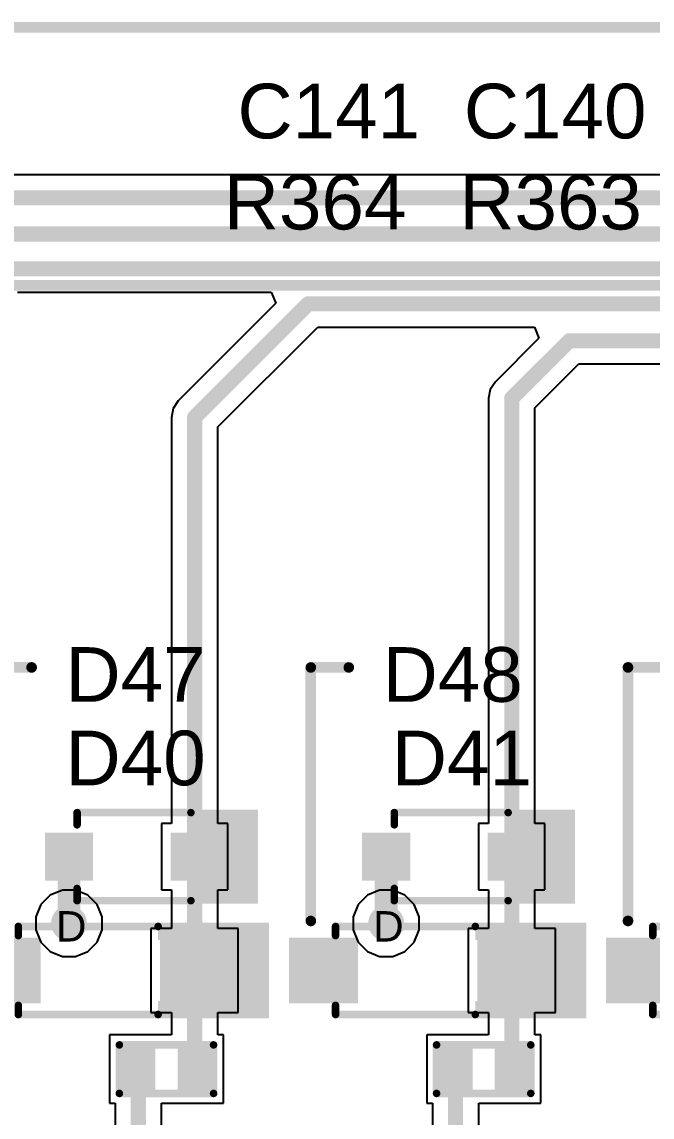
# Model space of a CAD drawing. Header units: inches. Extents: x -11 to 5428, y 0 to 5423.
# Drawn here: x 32.54 to 43.08, y 17.07 to 35.39 of the extents above; entities that cross this region are included whole.
import ezdxf

# ---------------------------------------------------------------- set-up
doc = ezdxf.new("R2010")
doc.units = ezdxf.units.IN
for name, color, linetype in [('Bottom Layer', 5, 'Continuous'), ('Drill Drawing', 1, 'Continuous'), ('GND', 16, 'Continuous'), ('PWR', 76, 'Continuous'), ('Top Layer', 1, 'Continuous'), ('Top Overlay', 2, 'Continuous'), ('Top Paste', 8, 'Continuous'), ('Top Solder', 216, 'Continuous'), ('Via Holes', 16, 'Continuous')]:
    doc.layers.add(name, color=color, linetype=linetype)
doc.styles.add('Arial', font='', dxfattribs={"height": 0.2})
doc.styles.get('Arial').set_extended_font_data('Arial')

# ---------------------------------------------------------------- blocks, each defined once
blk = doc.blocks.new('SOD_123_76')
at = {"layer": 'Top Layer'}
for points in [[(-1.1, 0.45), (-1.1, -0.45), (-2.05, -0.45), (-2.05, 0.45)], [(2.05, 0.45), (2.05, -0.45), (1.1, -0.45), (1.1, 0.45)]]:
    blk.add_hatch(color=1, dxfattribs=at).paths.add_polyline_path(points)
at = {"layer": 'Top Overlay'}
for points in [[(0.965, 0.508), (2.819, 0.508), (2.819, 0.8), (0.965, 0.8)], [(2.12, -0.787), (2.819, -0.787), (2.819, 0.787), (2.12, 0.787)], [(0.965, -0.8), (2.819, -0.8), (2.819, -0.508), (0.965, -0.508)]]:
    blk.add_hatch(color=2, dxfattribs=at).paths.add_polyline_path(points)
at = {"layer": 'Top Paste'}
for points in [[(-1.1, 0.45), (-1.1, -0.45), (-2.05, -0.45), (-2.05, 0.45)], [(2.05, 0.45), (2.05, -0.45), (1.1, -0.45), (1.1, 0.45)]]:
    blk.add_hatch(color=8, dxfattribs=at).paths.add_polyline_path(points)
at = {"layer": 'Top Solder'}
for points in [[(-0.998, 0.552), (-0.998, -0.552), (-2.152, -0.552), (-2.152, 0.552)], [(2.152, 0.552), (2.152, -0.552), (0.998, -0.552), (0.998, 0.552)]]:
    blk.add_hatch(color=216, dxfattribs=at).paths.add_polyline_path(points)
at = {"layer": 'Top Overlay'}
for points in [[(-1.372, 0.737, 0.127, 0.127, 0), (0.965, 0.737, 0.127, 0.127, 0)], [(-1.372, 0.584, 0.127, 0.127, 0), (-1.372, 0.737, 0.127, 0.127, 0)], [(-1.372, -0.737, 0.127, 0.127, 0), (-1.372, -0.584, 0.127, 0.127, 0)], [(-1.372, -0.737, 0.127, 0.127, 0), (0.965, -0.737, 0.127, 0.127, 0)]]:
    blk.add_lwpolyline(points, format="xyseb", dxfattribs=at)
for points in [[(-1.403, 0.737, 0.0635, 0.0635, 1), (-1.34, 0.737, 0.0635, 0.0635, 1)], [(-1.403, 0.737, 0.0635, 0.0635, 1), (-1.34, 0.737, 0.0635, 0.0635, 1)], [(0.933, 0.737, 0.0635, 0.0635, 1), (0.997, 0.737, 0.0635, 0.0635, 1)], [(-1.403, 0.584, 0.0635, 0.0635, 1), (-1.34, 0.584, 0.0635, 0.0635, 1)], [(-1.403, -0.584, 0.0635, 0.0635, 1), (-1.34, -0.584, 0.0635, 0.0635, 1)], [(-1.403, -0.737, 0.0635, 0.0635, 1), (-1.34, -0.737, 0.0635, 0.0635, 1)], [(-1.403, -0.737, 0.0635, 0.0635, 1), (-1.34, -0.737, 0.0635, 0.0635, 1)], [(0.933, -0.737, 0.0635, 0.0635, 1), (0.997, -0.737, 0.0635, 0.0635, 1)]]:
    blk.add_lwpolyline(points, format="xyseb", close=True, dxfattribs=at)
blk = doc.blocks.new('SOD323F_78')
at = {"layer": 'Top Layer'}
for points in [[(-1.35, 0.3), (-0.75, 0.3), (-0.75, -0.3), (-1.35, -0.3)], [(0.75, 0.3), (1.35, 0.3), (1.35, -0.3), (0.75, -0.3)]]:
    blk.add_hatch(color=1, dxfattribs=at).paths.add_polyline_path(points)
at = {"layer": 'Top Overlay'}
for points in [[(0.989, 0.382), (2.109, 0.382), (2.109, 0.788), (0.989, 0.788)], [(1.422, -0.406), (2.108, -0.406), (2.108, 0.457), (1.422, 0.457)], [(0.989, -0.786), (2.109, -0.786), (2.109, -0.38), (0.989, -0.38)]]:
    blk.add_hatch(color=2, dxfattribs=at).paths.add_polyline_path(points)
at = {"layer": 'Top Paste'}
for points in [[(-1.35, 0.3), (-0.75, 0.3), (-0.75, -0.3), (-1.35, -0.3)], [(0.75, 0.3), (1.35, 0.3), (1.35, -0.3), (0.75, -0.3)]]:
    blk.add_hatch(color=8, dxfattribs=at).paths.add_polyline_path(points)
at = {"layer": 'Top Solder'}
for points in [[(-1.452, 0.402), (-0.648, 0.402), (-0.648, -0.402), (-1.452, -0.402)], [(0.648, 0.402), (1.452, 0.402), (1.452, -0.402), (0.648, -0.402)]]:
    blk.add_hatch(color=216, dxfattribs=at).paths.add_polyline_path(points)
at = {"layer": 'Top Overlay'}
for points in [[(-0.914, 0.533, 0.127, 0.127, 0), (-0.914, 0.737, 0.127, 0.127, 0)], [(-0.914, 0.737, 0.127, 0.127, 0), (0.988, 0.737, 0.127, 0.127, 0)], [(-0.914, -0.737, 0.127, 0.127, 0), (-0.914, -0.533, 0.127, 0.127, 0)], [(-0.914, -0.737, 0.127, 0.127, 0), (0.988, -0.737, 0.127, 0.127, 0)]]:
    blk.add_lwpolyline(points, format="xyseb", dxfattribs=at)
for points in [[(-0.946, 0.737, 0.0635, 0.0635, 1), (-0.883, 0.737, 0.0635, 0.0635, 1)], [(-0.946, 0.737, 0.0635, 0.0635, 1), (-0.883, 0.737, 0.0635, 0.0635, 1)], [(0.957, 0.737, 0.0635, 0.0635, 1), (1.02, 0.737, 0.0635, 0.0635, 1)], [(-0.946, 0.533, 0.0635, 0.0635, 1), (-0.883, 0.533, 0.0635, 0.0635, 1)], [(-0.946, -0.533, 0.0635, 0.0635, 1), (-0.883, -0.533, 0.0635, 0.0635, 1)], [(-0.946, -0.737, 0.0635, 0.0635, 1), (-0.883, -0.737, 0.0635, 0.0635, 1)], [(-0.946, -0.737, 0.0635, 0.0635, 1), (-0.883, -0.737, 0.0635, 0.0635, 1)], [(0.957, -0.737, 0.0635, 0.0635, 1), (1.02, -0.737, 0.0635, 0.0635, 1)]]:
    blk.add_lwpolyline(points, format="xyseb", close=True, dxfattribs=at)
blk = doc.blocks.new('SOD_123_79')
at = {"layer": 'Top Layer'}
for points in [[(-1.1, 0.45), (-1.1, -0.45), (-2.05, -0.45), (-2.05, 0.45)], [(2.05, 0.45), (2.05, -0.45), (1.1, -0.45), (1.1, 0.45)]]:
    blk.add_hatch(color=1, dxfattribs=at).paths.add_polyline_path(points)
at = {"layer": 'Top Overlay'}
for points in [[(0.965, 0.508), (2.819, 0.508), (2.819, 0.8), (0.965, 0.8)], [(2.12, -0.787), (2.819, -0.787), (2.819, 0.787), (2.12, 0.787)], [(0.965, -0.8), (2.819, -0.8), (2.819, -0.508), (0.965, -0.508)]]:
    blk.add_hatch(color=2, dxfattribs=at).paths.add_polyline_path(points)
at = {"layer": 'Top Paste'}
for points in [[(-1.1, 0.45), (-1.1, -0.45), (-2.05, -0.45), (-2.05, 0.45)], [(2.05, 0.45), (2.05, -0.45), (1.1, -0.45), (1.1, 0.45)]]:
    blk.add_hatch(color=8, dxfattribs=at).paths.add_polyline_path(points)
at = {"layer": 'Top Solder'}
for points in [[(-0.998, 0.552), (-0.998, -0.552), (-2.152, -0.552), (-2.152, 0.552)], [(2.152, 0.552), (2.152, -0.552), (0.998, -0.552), (0.998, 0.552)]]:
    blk.add_hatch(color=216, dxfattribs=at).paths.add_polyline_path(points)
at = {"layer": 'Top Overlay'}
for points in [[(-1.372, 0.737, 0.127, 0.127, 0), (0.965, 0.737, 0.127, 0.127, 0)], [(-1.372, 0.584, 0.127, 0.127, 0), (-1.372, 0.737, 0.127, 0.127, 0)], [(-1.372, -0.737, 0.127, 0.127, 0), (-1.372, -0.584, 0.127, 0.127, 0)], [(-1.372, -0.737, 0.127, 0.127, 0), (0.965, -0.737, 0.127, 0.127, 0)]]:
    blk.add_lwpolyline(points, format="xyseb", dxfattribs=at)
for points in [[(-1.403, 0.737, 0.0635, 0.0635, 1), (-1.34, 0.737, 0.0635, 0.0635, 1)], [(-1.403, 0.737, 0.0635, 0.0635, 1), (-1.34, 0.737, 0.0635, 0.0635, 1)], [(0.933, 0.737, 0.0635, 0.0635, 1), (0.997, 0.737, 0.0635, 0.0635, 1)], [(-1.403, 0.584, 0.0635, 0.0635, 1), (-1.34, 0.584, 0.0635, 0.0635, 1)], [(-1.403, -0.584, 0.0635, 0.0635, 1), (-1.34, -0.584, 0.0635, 0.0635, 1)], [(-1.403, -0.737, 0.0635, 0.0635, 1), (-1.34, -0.737, 0.0635, 0.0635, 1)], [(-1.403, -0.737, 0.0635, 0.0635, 1), (-1.34, -0.737, 0.0635, 0.0635, 1)], [(0.933, -0.737, 0.0635, 0.0635, 1), (0.997, -0.737, 0.0635, 0.0635, 1)]]:
    blk.add_lwpolyline(points, format="xyseb", close=True, dxfattribs=at)
blk = doc.blocks.new('R___0402_80')
at = {"layer": 'Top Layer'}
for points in [[(-0.698, -0.318), (-0.698, 0.317), (-0.241, 0.317), (-0.241, -0.318)], [(0.241, -0.318), (0.241, 0.317), (0.699, 0.317), (0.699, -0.318)]]:
    blk.add_hatch(color=1, dxfattribs=at).paths.add_polyline_path(points)
at = {"layer": 'Top Paste'}
for points in [[(-0.698, -0.318), (-0.698, 0.317), (-0.241, 0.317), (-0.241, -0.318)], [(0.241, -0.318), (0.241, 0.317), (0.699, 0.317), (0.699, -0.318)]]:
    blk.add_hatch(color=8, dxfattribs=at).paths.add_polyline_path(points)
at = {"layer": 'Top Solder'}
for points in [[(-0.753, -0.373), (-0.753, 0.372), (-0.186, 0.372), (-0.186, -0.373)], [(0.186, -0.373), (0.186, 0.372), (0.754, 0.372), (0.754, -0.373)]]:
    blk.add_hatch(color=216, dxfattribs=at).paths.add_polyline_path(points)
at = {"layer": 'Top Overlay'}
for points in [[(0.787, 0.406, 0.127, 0.127, 0), (-0.787, 0.406, 0.127, 0.127, 0)], [(-0.787, 0.406, 0.127, 0.127, 0), (-0.787, -0.406, 0.127, 0.127, 0)], [(0.787, 0.406, 0.127, 0.127, 0), (0.787, -0.406, 0.127, 0.127, 0)], [(0.787, -0.406, 0.127, 0.127, 0), (-0.787, -0.406, 0.127, 0.127, 0)], [(0.813, -0.432, 0.00323, 0.00323, 0), (-0.813, -0.432, 0.00323, 0.00323, 0)]]:
    blk.add_lwpolyline(points, format="xyseb", dxfattribs=at)
for points in [[(-0.819, 0.406, 0.0635, 0.0635, 1), (-0.756, 0.406, 0.0635, 0.0635, 1)], [(-0.819, 0.406, 0.0635, 0.0635, 1), (-0.756, 0.406, 0.0635, 0.0635, 1)], [(0.756, 0.406, 0.0635, 0.0635, 1), (0.819, 0.406, 0.0635, 0.0635, 1)], [(0.756, 0.406, 0.0635, 0.0635, 1), (0.819, 0.406, 0.0635, 0.0635, 1)], [(-0.819, -0.406, 0.0635, 0.0635, 1), (-0.756, -0.406, 0.0635, 0.0635, 1)], [(-0.819, -0.406, 0.0635, 0.0635, 1), (-0.756, -0.406, 0.0635, 0.0635, 1)], [(0.756, -0.406, 0.0635, 0.0635, 1), (0.819, -0.406, 0.0635, 0.0635, 1)], [(0.756, -0.406, 0.0635, 0.0635, 1), (0.819, -0.406, 0.0635, 0.0635, 1)], [(-0.814, -0.432, 0.00161, 0.00161, 1), (-0.812, -0.432, 0.00161, 0.00161, 1)], [(0.812, -0.432, 0.00161, 0.00161, 1), (0.814, -0.432, 0.00161, 0.00161, 1)]]:
    blk.add_lwpolyline(points, format="xyseb", close=True, dxfattribs=at)
blk = doc.blocks.new('SOD323F_81')
at = {"layer": 'Top Layer'}
for points in [[(-1.35, 0.3), (-0.75, 0.3), (-0.75, -0.3), (-1.35, -0.3)], [(0.75, 0.3), (1.35, 0.3), (1.35, -0.3), (0.75, -0.3)]]:
    blk.add_hatch(color=1, dxfattribs=at).paths.add_polyline_path(points)
at = {"layer": 'Top Overlay'}
for points in [[(0.989, 0.382), (2.109, 0.382), (2.109, 0.788), (0.989, 0.788)], [(1.422, -0.406), (2.108, -0.406), (2.108, 0.457), (1.422, 0.457)], [(0.989, -0.786), (2.109, -0.786), (2.109, -0.38), (0.989, -0.38)]]:
    blk.add_hatch(color=2, dxfattribs=at).paths.add_polyline_path(points)
at = {"layer": 'Top Paste'}
for points in [[(-1.35, 0.3), (-0.75, 0.3), (-0.75, -0.3), (-1.35, -0.3)], [(0.75, 0.3), (1.35, 0.3), (1.35, -0.3), (0.75, -0.3)]]:
    blk.add_hatch(color=8, dxfattribs=at).paths.add_polyline_path(points)
at = {"layer": 'Top Solder'}
for points in [[(-1.452, 0.402), (-0.648, 0.402), (-0.648, -0.402), (-1.452, -0.402)], [(0.648, 0.402), (1.452, 0.402), (1.452, -0.402), (0.648, -0.402)]]:
    blk.add_hatch(color=216, dxfattribs=at).paths.add_polyline_path(points)
at = {"layer": 'Top Overlay'}
for points in [[(-0.914, 0.533, 0.127, 0.127, 0), (-0.914, 0.737, 0.127, 0.127, 0)], [(-0.914, 0.737, 0.127, 0.127, 0), (0.988, 0.737, 0.127, 0.127, 0)], [(-0.914, -0.737, 0.127, 0.127, 0), (-0.914, -0.533, 0.127, 0.127, 0)], [(-0.914, -0.737, 0.127, 0.127, 0), (0.988, -0.737, 0.127, 0.127, 0)]]:
    blk.add_lwpolyline(points, format="xyseb", dxfattribs=at)
for points in [[(-0.946, 0.737, 0.0635, 0.0635, 1), (-0.883, 0.737, 0.0635, 0.0635, 1)], [(-0.946, 0.737, 0.0635, 0.0635, 1), (-0.883, 0.737, 0.0635, 0.0635, 1)], [(0.957, 0.737, 0.0635, 0.0635, 1), (1.02, 0.737, 0.0635, 0.0635, 1)], [(-0.946, 0.533, 0.0635, 0.0635, 1), (-0.883, 0.533, 0.0635, 0.0635, 1)], [(-0.946, -0.533, 0.0635, 0.0635, 1), (-0.883, -0.533, 0.0635, 0.0635, 1)], [(-0.946, -0.737, 0.0635, 0.0635, 1), (-0.883, -0.737, 0.0635, 0.0635, 1)], [(-0.946, -0.737, 0.0635, 0.0635, 1), (-0.883, -0.737, 0.0635, 0.0635, 1)], [(0.957, -0.737, 0.0635, 0.0635, 1), (1.02, -0.737, 0.0635, 0.0635, 1)]]:
    blk.add_lwpolyline(points, format="xyseb", close=True, dxfattribs=at)
blk = doc.blocks.new('SOD_123_82')
at = {"layer": 'Top Layer'}
for points in [[(-1.1, 0.45), (-1.1, -0.45), (-2.05, -0.45), (-2.05, 0.45)], [(2.05, 0.45), (2.05, -0.45), (1.1, -0.45), (1.1, 0.45)]]:
    blk.add_hatch(color=1, dxfattribs=at).paths.add_polyline_path(points)
at = {"layer": 'Top Overlay'}
for points in [[(0.965, 0.508), (2.819, 0.508), (2.819, 0.8), (0.965, 0.8)], [(2.12, -0.787), (2.819, -0.787), (2.819, 0.787), (2.12, 0.787)], [(0.965, -0.8), (2.819, -0.8), (2.819, -0.508), (0.965, -0.508)]]:
    blk.add_hatch(color=2, dxfattribs=at).paths.add_polyline_path(points)
at = {"layer": 'Top Paste'}
for points in [[(-1.1, 0.45), (-1.1, -0.45), (-2.05, -0.45), (-2.05, 0.45)], [(2.05, 0.45), (2.05, -0.45), (1.1, -0.45), (1.1, 0.45)]]:
    blk.add_hatch(color=8, dxfattribs=at).paths.add_polyline_path(points)
at = {"layer": 'Top Solder'}
for points in [[(-0.998, 0.552), (-0.998, -0.552), (-2.152, -0.552), (-2.152, 0.552)], [(2.152, 0.552), (2.152, -0.552), (0.998, -0.552), (0.998, 0.552)]]:
    blk.add_hatch(color=216, dxfattribs=at).paths.add_polyline_path(points)
at = {"layer": 'Top Overlay'}
for points in [[(-1.372, 0.737, 0.127, 0.127, 0), (0.965, 0.737, 0.127, 0.127, 0)], [(-1.372, 0.584, 0.127, 0.127, 0), (-1.372, 0.737, 0.127, 0.127, 0)], [(-1.372, -0.737, 0.127, 0.127, 0), (-1.372, -0.584, 0.127, 0.127, 0)], [(-1.372, -0.737, 0.127, 0.127, 0), (0.965, -0.737, 0.127, 0.127, 0)]]:
    blk.add_lwpolyline(points, format="xyseb", dxfattribs=at)
for points in [[(-1.403, 0.737, 0.0635, 0.0635, 1), (-1.34, 0.737, 0.0635, 0.0635, 1)], [(-1.403, 0.737, 0.0635, 0.0635, 1), (-1.34, 0.737, 0.0635, 0.0635, 1)], [(0.933, 0.737, 0.0635, 0.0635, 1), (0.997, 0.737, 0.0635, 0.0635, 1)], [(-1.403, 0.584, 0.0635, 0.0635, 1), (-1.34, 0.584, 0.0635, 0.0635, 1)], [(-1.403, -0.584, 0.0635, 0.0635, 1), (-1.34, -0.584, 0.0635, 0.0635, 1)], [(-1.403, -0.737, 0.0635, 0.0635, 1), (-1.34, -0.737, 0.0635, 0.0635, 1)], [(-1.403, -0.737, 0.0635, 0.0635, 1), (-1.34, -0.737, 0.0635, 0.0635, 1)], [(0.933, -0.737, 0.0635, 0.0635, 1), (0.997, -0.737, 0.0635, 0.0635, 1)]]:
    blk.add_lwpolyline(points, format="xyseb", close=True, dxfattribs=at)
blk = doc.blocks.new('R___0402_83')
at = {"layer": 'Top Layer'}
for points in [[(-0.699, -0.318), (-0.699, 0.317), (-0.241, 0.317), (-0.241, -0.318)], [(0.241, -0.318), (0.241, 0.317), (0.698, 0.317), (0.698, -0.318)]]:
    blk.add_hatch(color=1, dxfattribs=at).paths.add_polyline_path(points)
at = {"layer": 'Top Paste'}
for points in [[(-0.699, -0.318), (-0.699, 0.317), (-0.241, 0.317), (-0.241, -0.318)], [(0.241, -0.318), (0.241, 0.317), (0.698, 0.317), (0.698, -0.318)]]:
    blk.add_hatch(color=8, dxfattribs=at).paths.add_polyline_path(points)
at = {"layer": 'Top Solder'}
for points in [[(-0.754, -0.373), (-0.754, 0.372), (-0.186, 0.372), (-0.186, -0.373)], [(0.186, -0.373), (0.186, 0.372), (0.753, 0.372), (0.753, -0.373)]]:
    blk.add_hatch(color=216, dxfattribs=at).paths.add_polyline_path(points)
at = {"layer": 'Top Overlay'}
for points in [[(0.787, 0.406, 0.127, 0.127, 0), (-0.787, 0.406, 0.127, 0.127, 0)], [(-0.787, 0.406, 0.127, 0.127, 0), (-0.787, -0.406, 0.127, 0.127, 0)], [(0.787, 0.406, 0.127, 0.127, 0), (0.787, -0.406, 0.127, 0.127, 0)], [(0.787, -0.406, 0.127, 0.127, 0), (-0.787, -0.406, 0.127, 0.127, 0)], [(0.813, -0.432, 0.00323, 0.00323, 0), (-0.813, -0.432, 0.00323, 0.00323, 0)]]:
    blk.add_lwpolyline(points, format="xyseb", dxfattribs=at)
for points in [[(-0.819, 0.406, 0.0635, 0.0635, 1), (-0.756, 0.406, 0.0635, 0.0635, 1)], [(-0.819, 0.406, 0.0635, 0.0635, 1), (-0.756, 0.406, 0.0635, 0.0635, 1)], [(0.756, 0.406, 0.0635, 0.0635, 1), (0.819, 0.406, 0.0635, 0.0635, 1)], [(0.756, 0.406, 0.0635, 0.0635, 1), (0.819, 0.406, 0.0635, 0.0635, 1)], [(-0.819, -0.406, 0.0635, 0.0635, 1), (-0.756, -0.406, 0.0635, 0.0635, 1)], [(-0.819, -0.406, 0.0635, 0.0635, 1), (-0.756, -0.406, 0.0635, 0.0635, 1)], [(0.756, -0.406, 0.0635, 0.0635, 1), (0.819, -0.406, 0.0635, 0.0635, 1)], [(0.756, -0.406, 0.0635, 0.0635, 1), (0.819, -0.406, 0.0635, 0.0635, 1)], [(-0.814, -0.432, 0.00161, 0.00161, 1), (-0.812, -0.432, 0.00161, 0.00161, 1)], [(0.812, -0.432, 0.00161, 0.00161, 1), (0.814, -0.432, 0.00161, 0.00161, 1)]]:
    blk.add_lwpolyline(points, format="xyseb", close=True, dxfattribs=at)

msp = doc.modelspace()

# ---------------------------------------------------------------- hatches: boundary and pattern name
at = {"layer": 'Bottom Layer'}
h = msp.add_hatch(color=5, dxfattribs=at)
edge = h.paths.add_edge_path()
edge.add_arc((33.328, 20.312), 0.3, 0, 360)
h = msp.add_hatch(color=5, dxfattribs=at)
edge = h.paths.add_edge_path()
edge.add_arc((38.631, 20.312), 0.3, 0, 360)
at = {"layer": 'GND'}
h = msp.add_hatch(color=16, dxfattribs=at)
edge = h.paths.add_edge_path()
edge.add_arc((33.328, 20.312), 0.3, 0, 360)
h = msp.add_hatch(color=16, dxfattribs=at)
edge = h.paths.add_edge_path()
edge.add_arc((38.631, 20.312), 0.3, 0, 360)
at = {"layer": 'PWR'}
h = msp.add_hatch(color=76, dxfattribs=at)
edge = h.paths.add_edge_path()
edge.add_arc((33.328, 20.312), 0.3, 0, 360)
h = msp.add_hatch(color=76, dxfattribs=at)
edge = h.paths.add_edge_path()
edge.add_arc((38.631, 20.312), 0.3, 0, 360)
at = {"layer": 'Top Layer'}
h = msp.add_hatch(color=1, dxfattribs=at)
edge = h.paths.add_edge_path()
edge.add_arc((33.328, 20.312), 0.3, 0, 360)
h = msp.add_hatch(color=1, dxfattribs=at)
edge = h.paths.add_edge_path()
edge.add_arc((38.631, 20.312), 0.3, 0, 360)
at = {"layer": 'Via Holes'}
h = msp.add_hatch(color=7, dxfattribs=at)
edge = h.paths.add_edge_path()
edge.add_arc((33.328, 20.312), 0.15, 0, 360)
h = msp.add_hatch(color=7, dxfattribs=at)
edge = h.paths.add_edge_path()
edge.add_arc((38.631, 20.312), 0.15, 0, 360)

# ---------------------------------------------------------------- linework, layer by layer
at = {"layer": 'PWR'}
for p, q in [((33.014, 20.782), (32.859, 20.626)), ((33.218, 20.866), (33.014, 20.782)), ((33.438, 20.866), (33.218, 20.866)), ((33.642, 20.782), (33.438, 20.866)), ((33.798, 20.626), (33.642, 20.782)), ((38.317, 20.782), (38.161, 20.626)), ((38.521, 20.866), (38.317, 20.782)), ((38.741, 20.866), (38.521, 20.866)), ((38.945, 20.782), (38.741, 20.866)), ((39.101, 20.626), (38.945, 20.782)), ((32.859, 20.626), (32.774, 20.422)), ((33.882, 20.422), (33.798, 20.626)), ((38.161, 20.626), (38.077, 20.422)), ((39.185, 20.422), (39.101, 20.626)), ((32.774, 20.422), (32.774, 20.202)), ((33.882, 20.202), (33.882, 20.422)), ((38.077, 20.422), (38.077, 20.202)), ((39.185, 20.202), (39.185, 20.422)), ((32.774, 20.202), (32.859, 19.998)), ((33.798, 19.998), (33.882, 20.202)), ((38.077, 20.202), (38.161, 19.998)), ((39.101, 19.998), (39.185, 20.202)), ((32.859, 19.998), (33.014, 19.842)), ((33.642, 19.842), (33.798, 19.998)), ((38.161, 19.998), (38.317, 19.842)), ((38.945, 19.842), (39.101, 19.998)), ((33.014, 19.842), (33.218, 19.758)), ((33.438, 19.758), (33.642, 19.842)), ((38.317, 19.842), (38.521, 19.758)), ((38.741, 19.758), (38.945, 19.842)), ((33.218, 19.758), (33.438, 19.758)), ((38.521, 19.758), (38.741, 19.758))]:
    msp.add_line(p, q, dxfattribs=at)
at = {"layer": 'Top Layer'}
for p, q in [((81.255, 32.838), (21.891, 32.838)), ((32.468, 30.874), (36.71, 30.874)), ((36.71, 30.874), (36.787, 30.687)), ((36.787, 30.687), (35.154, 29.053)), ((35.817, 28.617), (37.489, 30.289)), ((37.489, 30.289), (41.108, 30.289)), ((41.108, 30.289), (41.185, 30.101)), ((41.185, 30.101), (40.456, 29.372)), ((41.119, 28.937), (41.853, 29.671)), ((41.853, 29.671), (46.534, 29.671)), ((40.456, 29.372), (40.372, 29.246)), ((40.372, 29.246), (40.342, 29.098)), ((35.154, 29.053), (35.069, 28.927)), ((40.342, 29.098), (40.342, 21.981)), ((35.069, 28.927), (35.04, 28.778)), ((35.04, 28.778), (35.04, 21.981)), ((41.119, 21.981), (41.119, 28.937)), ((35.817, 21.981), (35.817, 28.617)), ((35.04, 21.981), (34.874, 21.981)), ((34.874, 21.981), (34.874, 20.873)), ((35.982, 21.981), (35.817, 21.981)), ((35.982, 20.873), (35.982, 21.981)), ((40.342, 21.981), (40.177, 21.981)), ((40.177, 21.981), (40.177, 20.873)), ((41.285, 21.981), (41.119, 21.981)), ((41.285, 20.873), (41.285, 21.981)), ((34.874, 20.873), (35.04, 20.873)), ((35.04, 20.873), (35.04, 20.226)), ((35.817, 20.226), (35.817, 20.873)), ((35.817, 20.873), (35.982, 20.873)), ((40.177, 20.873), (40.342, 20.873)), ((40.342, 20.873), (40.342, 20.226)), ((41.119, 20.226), (41.119, 20.873)), ((41.119, 20.873), (41.285, 20.873)), ((35.04, 20.226), (34.699, 20.226)), ((34.699, 20.226), (34.699, 18.818)), ((36.157, 20.226), (35.817, 20.226)), ((36.157, 18.818), (36.157, 20.226)), ((40.342, 20.226), (40.002, 20.226)), ((40.002, 20.226), (40.002, 18.818)), ((41.46, 20.226), (41.119, 20.226)), ((41.46, 18.818), (41.46, 20.226)), ((34.699, 18.818), (35.04, 18.818)), ((35.04, 18.818), (35.04, 18.443)), ((35.817, 18.443), (35.817, 18.818)), ((35.817, 18.818), (36.157, 18.818)), ((40.002, 18.818), (40.342, 18.818)), ((40.342, 18.818), (40.342, 18.443)), ((41.119, 18.443), (41.119, 18.818)), ((41.119, 18.818), (41.46, 18.818)), ((35.04, 18.443), (34.006, 18.443)), ((34.006, 18.443), (34.006, 17.3)), ((35.911, 18.443), (35.817, 18.443)), ((35.911, 17.3), (35.911, 18.443)), ((40.342, 18.443), (39.309, 18.443)), ((39.309, 18.443), (39.309, 17.3)), ((41.214, 18.443), (41.119, 18.443)), ((41.214, 17.3), (41.214, 18.443)), ((34.006, 17.3), (34.1, 17.3)), ((34.1, 17.3), (34.1, 6.524)), ((34.877, 6.574), (34.877, 17.3)), ((34.877, 17.3), (35.911, 17.3)), ((39.309, 17.3), (39.403, 17.3)), ((39.403, 17.3), (39.403, 6.583)), ((40.18, 6.514), (40.18, 17.3)), ((40.18, 17.3), (41.214, 17.3))]:
    msp.add_line(p, q, dxfattribs=at)
for points in [[(21.891, 32.45, 0.254, 0.254, 0), (121.502, 32.45, 0.254, 0.254, 0)], [(27.446, 31.845, 0.254, 0.254, 0), (121.753, 31.845, 0.254, 0.254, 0)], [(32.307, 31.263, 0.254, 0.254, 0), (121.994, 31.263, 0.254, 0.254, 0)], [(35.428, 28.778, 0.254, 0.254, 0), (37.328, 30.678, 0.254, 0.254, 0)], [(37.328, 30.678, 0.254, 0.254, 0), (133.639, 30.678, 0.254, 0.254, 0)], [(40.731, 29.098, 0.254, 0.254, 0), (41.693, 30.059, 0.254, 0.254, 0)], [(41.693, 30.059, 0.254, 0.254, 0), (136.943, 30.059, 0.254, 0.254, 0)], [(40.731, 21.427, 0.254, 0.254, 0), (40.731, 29.098, 0.254, 0.254, 0)], [(35.428, 21.427, 0.254, 0.254, 0), (35.428, 28.778, 0.254, 0.254, 0)], [(33.328, 20.312, 0.381, 0.381, 0), (33.328, 21.427, 0.381, 0.381, 0)], [(35.428, 19.522, 0.254, 0.254, 0), (35.428, 21.427, 0.254, 0.254, 0)], [(38.631, 20.312, 0.381, 0.381, 0), (38.631, 21.427, 0.381, 0.381, 0)], [(40.731, 19.522, 0.254, 0.254, 0), (40.731, 21.427, 0.254, 0.254, 0)], [(35.428, 17.871, 0.254, 0.254, 0), (35.428, 19.522, 0.254, 0.254, 0)], [(40.731, 17.871, 0.254, 0.254, 0), (40.731, 19.522, 0.254, 0.254, 0)], [(34.488, 5.293, 0.254, 0.254, 0), (34.488, 17.871, 0.254, 0.254, 0)], [(39.791, 5.328, 0.254, 0.254, 0), (39.791, 17.871, 0.254, 0.254, 0)]]:
    msp.add_lwpolyline(points, format="xyseb", dxfattribs=at)
for points in [[(37.264, 30.678, 0.127, 0.127, 1), (37.391, 30.678, 0.127, 0.127, 1)], [(37.264, 30.678, 0.127, 0.127, 1), (37.391, 30.678, 0.127, 0.127, 1)], [(41.629, 30.059, 0.127, 0.127, 1), (41.756, 30.059, 0.127, 0.127, 1)], [(41.629, 30.059, 0.127, 0.127, 1), (41.756, 30.059, 0.127, 0.127, 1)], [(40.667, 29.098, 0.127, 0.127, 1), (40.794, 29.098, 0.127, 0.127, 1)], [(40.667, 29.098, 0.127, 0.127, 1), (40.794, 29.098, 0.127, 0.127, 1)], [(35.365, 28.778, 0.127, 0.127, 1), (35.492, 28.778, 0.127, 0.127, 1)], [(35.365, 28.778, 0.127, 0.127, 1), (35.492, 28.778, 0.127, 0.127, 1)], [(33.233, 21.427, 0.191, 0.191, 1), (33.423, 21.427, 0.191, 0.191, 1)], [(35.365, 21.427, 0.127, 0.127, 1), (35.492, 21.427, 0.127, 0.127, 1)], [(35.365, 21.427, 0.127, 0.127, 1), (35.492, 21.427, 0.127, 0.127, 1)], [(38.536, 21.427, 0.191, 0.191, 1), (38.726, 21.427, 0.191, 0.191, 1)], [(40.667, 21.427, 0.127, 0.127, 1), (40.794, 21.427, 0.127, 0.127, 1)], [(40.667, 21.427, 0.127, 0.127, 1), (40.794, 21.427, 0.127, 0.127, 1)], [(33.233, 20.312, 0.191, 0.191, 1), (33.423, 20.312, 0.191, 0.191, 1)], [(38.536, 20.312, 0.191, 0.191, 1), (38.726, 20.312, 0.191, 0.191, 1)], [(35.365, 19.522, 0.127, 0.127, 1), (35.492, 19.522, 0.127, 0.127, 1)], [(35.365, 19.522, 0.127, 0.127, 1), (35.492, 19.522, 0.127, 0.127, 1)], [(40.667, 19.522, 0.127, 0.127, 1), (40.794, 19.522, 0.127, 0.127, 1)], [(40.667, 19.522, 0.127, 0.127, 1), (40.794, 19.522, 0.127, 0.127, 1)], [(34.425, 17.871, 0.127, 0.127, 1), (34.552, 17.871, 0.127, 0.127, 1)], [(35.365, 17.871, 0.127, 0.127, 1), (35.492, 17.871, 0.127, 0.127, 1)], [(39.728, 17.871, 0.127, 0.127, 1), (39.855, 17.871, 0.127, 0.127, 1)], [(40.667, 17.871, 0.127, 0.127, 1), (40.794, 17.871, 0.127, 0.127, 1)]]:
    msp.add_lwpolyline(points, format="xyseb", close=True, dxfattribs=at)
at = {"layer": 'Top Overlay'}
for points in [[(12.446, 35.306, 0.178, 0.178, 0), (55.832, 35.306, 0.178, 0.178, 0)], [(12.446, 30.988, 0.178, 0.178, 0), (55.832, 30.988, 0.178, 0.178, 0)], [(32.068, 24.593, 0.178, 0.178, 0), (32.703, 24.593, 0.178, 0.178, 0)], [(37.371, 20.351, 0.178, 0.178, 0), (37.371, 24.593, 0.178, 0.178, 0)], [(37.371, 24.593, 0.178, 0.178, 0), (38.006, 24.593, 0.178, 0.178, 0)], [(42.674, 20.351, 0.178, 0.178, 0), (42.674, 24.593, 0.178, 0.178, 0)], [(42.674, 24.593, 0.178, 0.178, 0), (43.309, 24.593, 0.178, 0.178, 0)]]:
    msp.add_lwpolyline(points, format="xyseb", dxfattribs=at)
for points in [[(32.659, 24.593, 0.0889, 0.0889, 1), (32.748, 24.593, 0.0889, 0.0889, 1)], [(37.327, 24.593, 0.0889, 0.0889, 1), (37.415, 24.593, 0.0889, 0.0889, 1)], [(37.327, 24.593, 0.0889, 0.0889, 1), (37.415, 24.593, 0.0889, 0.0889, 1)], [(37.962, 24.593, 0.0889, 0.0889, 1), (38.05, 24.593, 0.0889, 0.0889, 1)], [(42.629, 24.593, 0.0889, 0.0889, 1), (42.718, 24.593, 0.0889, 0.0889, 1)], [(42.629, 24.593, 0.0889, 0.0889, 1), (42.718, 24.593, 0.0889, 0.0889, 1)], [(37.327, 20.351, 0.0889, 0.0889, 1), (37.415, 20.351, 0.0889, 0.0889, 1)], [(42.629, 20.351, 0.0889, 0.0889, 1), (42.718, 20.351, 0.0889, 0.0889, 1)]]:
    msp.add_lwpolyline(points, format="xyseb", close=True, dxfattribs=at)

# ---------------------------------------------------------------- block references
for name, p in [('SOD323F_78', (34.378, 21.427)), ('SOD323F_81', (39.681, 21.427)), ('SOD_123_79', (33.853, 19.522)), ('SOD_123_82', (39.156, 19.522)), ('SOD_123_76', (44.459, 19.522))]:
    msp.add_blockref(name, p)
at = {"rotation": 180}
for name, p in [('R___0402_80', (34.958, 17.871)), ('R___0402_83', (40.261, 17.871))]:
    msp.add_blockref(name, p, dxfattribs=at)

# ---------------------------------------------------------------- texts
at = {"layer": 'Drill Drawing', "style": 'Arial'}
for p in [(33.108, 20.007), (38.411, 20.007)]:
    msp.add_text('D', height=0.508, dxfattribs=at).set_placement(p)
at = {"layer": 'Top Overlay', "style": 'Arial'}
for s, p in [('C141', (36.145, 33.446)), ('C140', (39.929, 33.446)), ('R364', (35.916, 31.922)), ('R363', (39.853, 31.922)), ('D47', (33.27, 24.018)), ('D48', (38.572, 24.018)), ('D40', (33.27, 22.621)), ('D41', (38.725, 22.621))]:
    msp.add_text(s, height=0.9144, dxfattribs=at).set_placement(p)

doc.saveas('drawing.dxf')
